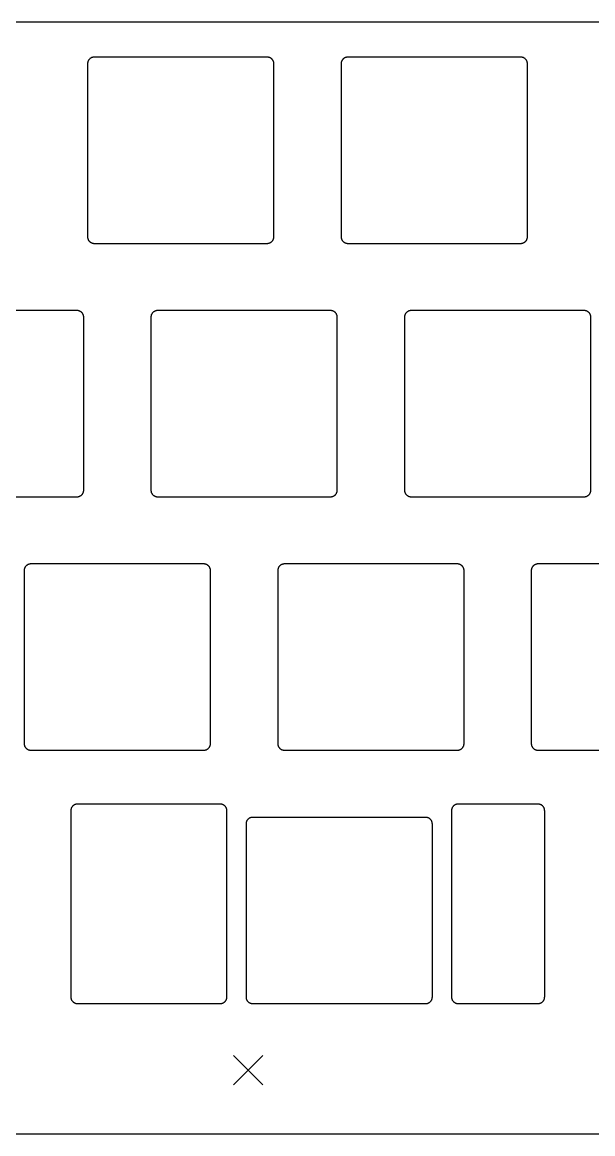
# Model space of a CAD drawing. Extents: x 17 to 282, y -159 to -67.
# Drawn here: x 91 to 133.9, y -150.4 to -66.8 of the extents above; entities that cross this region are included whole.
import ezdxf

# ---------------------------------------------------------------- set-up
doc = ezdxf.new("R2010")
doc.units = 0
doc.layers.add('BLACK', color=7, linetype='CONTINUOUS')

msp = doc.modelspace()

# ---------------------------------------------------------------- linework, layer by layer
at = {"layer": 'BLACK', "linetype": 'CONTINUOUS'}
for p, q in [((277.075, -66.85), (24, -66.85)), ((95.9131, -69.9502), (95.9125, -69.975)), ((95.9125, -69.975), (95.9125, -82.975)), ((95.915, -69.9256), (95.9131, -69.9502)), ((95.918, -69.9012), (95.915, -69.9256)), ((95.9222, -69.877), (95.918, -69.9012)), ((95.9276, -69.8531), (95.9222, -69.877)), ((95.9341, -69.8296), (95.9276, -69.8531)), ((95.9418, -69.8064), (95.9341, -69.8296)), ((95.9506, -69.7837), (95.9418, -69.8064)), ((95.9604, -69.7614), (95.9506, -69.7837)), ((95.9714, -69.7396), (95.9604, -69.7614)), ((95.9834, -69.7183), (95.9714, -69.7396)), ((95.9965, -69.6976), (95.9834, -69.7183)), ((96.0106, -69.6775), (95.9965, -69.6976)), ((96.0257, -69.6581), (96.0106, -69.6775)), ((96.0419, -69.6394), (96.0257, -69.6581)), ((96.059, -69.6214), (96.0419, -69.6394)), ((96.0769, -69.6043), (96.059, -69.6214)), ((96.0956, -69.5882), (96.0769, -69.6043)), ((96.115, -69.5731), (96.0956, -69.5882)), ((96.1351, -69.559), (96.115, -69.5731)), ((96.1558, -69.5459), (96.1351, -69.559)), ((96.1771, -69.5339), (96.1558, -69.5459)), ((96.1989, -69.5229), (96.1771, -69.5339)), ((96.2212, -69.5131), (96.1989, -69.5229)), ((96.2439, -69.5043), (96.2212, -69.5131)), ((96.2671, -69.4966), (96.2439, -69.5043)), ((96.2906, -69.4901), (96.2671, -69.4966)), ((96.3145, -69.4847), (96.2906, -69.4901)), ((96.3387, -69.4805), (96.3145, -69.4847)), ((96.3631, -69.4774), (96.3387, -69.4805)), ((96.3877, -69.4756), (96.3631, -69.4774)), ((96.4125, -69.475), (96.3877, -69.4756)), ((109.413, -69.475), (96.4125, -69.475)), ((109.437, -69.4756), (109.413, -69.475)), ((109.462, -69.4774), (109.437, -69.4756)), ((109.486, -69.4805), (109.462, -69.4774)), ((109.511, -69.4847), (109.486, -69.4805)), ((109.534, -69.4901), (109.511, -69.4847)), ((109.558, -69.4966), (109.534, -69.4901)), ((109.581, -69.5043), (109.558, -69.4966)), ((109.604, -69.5131), (109.581, -69.5043)), ((109.626, -69.5229), (109.604, -69.5131)), ((109.648, -69.5339), (109.626, -69.5229)), ((109.669, -69.5459), (109.648, -69.5339)), ((109.69, -69.559), (109.669, -69.5459)), ((109.71, -69.5731), (109.69, -69.559)), ((109.729, -69.5882), (109.71, -69.5731)), ((109.748, -69.6043), (109.729, -69.5882)), ((109.766, -69.6214), (109.748, -69.6043)), ((109.783, -69.6394), (109.766, -69.6214)), ((109.799, -69.6581), (109.783, -69.6394)), ((109.814, -69.6775), (109.799, -69.6581)), ((109.829, -69.6976), (109.814, -69.6775)), ((109.842, -69.7183), (109.829, -69.6976)), ((109.854, -69.7396), (109.842, -69.7183)), ((109.865, -69.7614), (109.854, -69.7396)), ((109.874, -69.7837), (109.865, -69.7614)), ((109.883, -69.8064), (109.874, -69.7837)), ((109.891, -69.8296), (109.883, -69.8064)), ((109.897, -69.8531), (109.891, -69.8296)), ((109.903, -69.877), (109.897, -69.8531)), ((109.907, -69.9012), (109.903, -69.877)), ((109.91, -69.9256), (109.907, -69.9012)), ((109.912, -69.9502), (109.91, -69.9256)), ((109.913, -69.975), (109.912, -69.9502)), ((109.913, -82.975), (109.913, -69.975)), ((114.965, -69.9256), (114.963, -69.9502)), ((114.963, -69.9502), (114.963, -69.975)), ((114.963, -69.975), (114.963, -82.975)), ((114.968, -69.9012), (114.965, -69.9256)), ((114.972, -69.877), (114.968, -69.9012)), ((114.978, -69.8531), (114.972, -69.877)), ((114.984, -69.8296), (114.978, -69.8531)), ((114.992, -69.8064), (114.984, -69.8296)), ((115.001, -69.7837), (114.992, -69.8064)), ((115.01, -69.7614), (115.001, -69.7837)), ((115.021, -69.7396), (115.01, -69.7614)), ((115.033, -69.7183), (115.021, -69.7396)), ((115.047, -69.6976), (115.033, -69.7183)), ((115.061, -69.6775), (115.047, -69.6976)), ((115.076, -69.6581), (115.061, -69.6775)), ((115.092, -69.6394), (115.076, -69.6581)), ((115.109, -69.6214), (115.092, -69.6394)), ((115.127, -69.6043), (115.109, -69.6214)), ((115.146, -69.5882), (115.127, -69.6043)), ((115.165, -69.5731), (115.146, -69.5882)), ((115.185, -69.559), (115.165, -69.5731)), ((115.206, -69.5459), (115.185, -69.559)), ((115.227, -69.5339), (115.206, -69.5459)), ((115.249, -69.5229), (115.227, -69.5339)), ((115.271, -69.5131), (115.249, -69.5229)), ((115.294, -69.5043), (115.271, -69.5131)), ((115.317, -69.4966), (115.294, -69.5043)), ((115.341, -69.4901), (115.317, -69.4966)), ((115.365, -69.4847), (115.341, -69.4901)), ((115.389, -69.4805), (115.365, -69.4847)), ((115.413, -69.4774), (115.389, -69.4805)), ((115.438, -69.4756), (115.413, -69.4774)), ((115.463, -69.475), (115.438, -69.4756)), ((128.463, -69.475), (115.463, -69.475)), ((128.487, -69.4756), (128.463, -69.475)), ((128.512, -69.4774), (128.487, -69.4756)), ((128.536, -69.4805), (128.512, -69.4774)), ((128.561, -69.4847), (128.536, -69.4805)), ((128.584, -69.4901), (128.561, -69.4847)), ((128.608, -69.4966), (128.584, -69.4901)), ((128.631, -69.5043), (128.608, -69.4966)), ((128.654, -69.5131), (128.631, -69.5043)), ((128.676, -69.5229), (128.654, -69.5131)), ((128.698, -69.5339), (128.676, -69.5229)), ((128.719, -69.5459), (128.698, -69.5339)), ((128.74, -69.559), (128.719, -69.5459)), ((128.76, -69.5731), (128.74, -69.559)), ((128.779, -69.5882), (128.76, -69.5731)), ((128.798, -69.6043), (128.779, -69.5882)), ((128.816, -69.6214), (128.798, -69.6043)), ((128.833, -69.6394), (128.816, -69.6214)), ((128.849, -69.6581), (128.833, -69.6394)), ((128.864, -69.6775), (128.849, -69.6581)), ((128.879, -69.6976), (128.864, -69.6775)), ((128.892, -69.7183), (128.879, -69.6976)), ((128.904, -69.7396), (128.892, -69.7183)), ((128.915, -69.7614), (128.904, -69.7396)), ((128.924, -69.7837), (128.915, -69.7614)), ((128.933, -69.8064), (128.924, -69.7837)), ((128.941, -69.8296), (128.933, -69.8064)), ((128.947, -69.8531), (128.941, -69.8296)), ((128.953, -69.877), (128.947, -69.8531)), ((128.957, -69.9012), (128.953, -69.877)), ((128.96, -69.9256), (128.957, -69.9012)), ((128.962, -69.9502), (128.96, -69.9256)), ((128.963, -69.975), (128.962, -69.9502)), ((128.963, -82.975), (128.963, -69.975)), ((95.9125, -82.975), (95.9131, -82.9998)), ((95.9131, -82.9998), (95.915, -83.0244)), ((95.915, -83.0244), (95.918, -83.0488)), ((95.918, -83.0488), (95.9222, -83.073)), ((95.9222, -83.073), (95.9276, -83.0969)), ((95.9276, -83.0969), (95.9341, -83.1204)), ((95.9341, -83.1204), (95.9418, -83.1436)), ((95.9418, -83.1436), (95.9506, -83.1663)), ((95.9506, -83.1663), (95.9604, -83.1886)), ((95.9604, -83.1886), (95.9714, -83.2104)), ((95.9714, -83.2104), (95.9834, -83.2317)), ((95.9834, -83.2317), (95.9965, -83.2524)), ((95.9965, -83.2524), (96.0106, -83.2725)), ((96.0106, -83.2725), (96.0257, -83.2919)), ((96.0257, -83.2919), (96.0419, -83.3106)), ((96.0419, -83.3106), (96.059, -83.3286)), ((96.059, -83.3286), (96.0769, -83.3456)), ((96.0769, -83.3456), (96.0956, -83.3618)), ((96.0956, -83.3618), (96.115, -83.3769)), ((96.115, -83.3769), (96.1351, -83.391)), ((96.1351, -83.391), (96.1558, -83.4041)), ((96.1558, -83.4041), (96.1771, -83.4161)), ((96.1771, -83.4161), (96.1989, -83.4271)), ((96.1989, -83.4271), (96.2212, -83.4369)), ((96.2212, -83.4369), (96.2439, -83.4457)), ((96.2439, -83.4457), (96.2671, -83.4534)), ((96.2671, -83.4534), (96.2906, -83.4599)), ((96.2906, -83.4599), (96.3145, -83.4653)), ((96.3145, -83.4653), (96.3387, -83.4695)), ((96.3387, -83.4695), (96.3631, -83.4726)), ((96.3631, -83.4726), (96.3877, -83.4744)), ((96.3877, -83.4744), (96.4125, -83.475)), ((96.4125, -83.475), (109.413, -83.475)), ((109.413, -83.475), (109.437, -83.4744)), ((109.437, -83.4744), (109.462, -83.4726)), ((109.462, -83.4726), (109.486, -83.4695)), ((109.486, -83.4695), (109.511, -83.4653)), ((109.511, -83.4653), (109.534, -83.4599)), ((109.534, -83.4599), (109.558, -83.4534)), ((109.558, -83.4534), (109.581, -83.4457)), ((109.581, -83.4457), (109.604, -83.4369)), ((109.604, -83.4369), (109.626, -83.4271)), ((109.626, -83.4271), (109.648, -83.4161)), ((109.648, -83.4161), (109.669, -83.4041)), ((109.669, -83.4041), (109.69, -83.391)), ((109.69, -83.391), (109.71, -83.3769)), ((109.71, -83.3769), (109.729, -83.3618)), ((109.729, -83.3618), (109.748, -83.3456)), ((109.748, -83.3456), (109.766, -83.3286)), ((109.766, -83.3286), (109.783, -83.3106)), ((109.783, -83.3106), (109.799, -83.2919)), ((109.799, -83.2919), (109.814, -83.2725)), ((109.814, -83.2725), (109.829, -83.2524)), ((109.829, -83.2524), (109.842, -83.2317)), ((109.842, -83.2317), (109.854, -83.2104)), ((109.854, -83.2104), (109.865, -83.1886)), ((109.865, -83.1886), (109.874, -83.1663)), ((109.874, -83.1663), (109.883, -83.1436)), ((109.883, -83.1436), (109.891, -83.1204)), ((109.891, -83.1204), (109.897, -83.0969)), ((109.897, -83.0969), (109.903, -83.073)), ((109.903, -83.073), (109.907, -83.0488)), ((109.907, -83.0488), (109.91, -83.0244)), ((109.91, -83.0244), (109.912, -82.9998)), ((109.912, -82.9998), (109.913, -82.975)), ((114.963, -82.975), (114.963, -82.9998)), ((114.963, -82.9998), (114.965, -83.0244)), ((114.965, -83.0244), (114.968, -83.0488)), ((114.968, -83.0488), (114.972, -83.073)), ((114.972, -83.073), (114.978, -83.0969)), ((114.978, -83.0969), (114.984, -83.1204)), ((114.984, -83.1204), (114.992, -83.1436)), ((114.992, -83.1436), (115.001, -83.1663)), ((115.001, -83.1663), (115.01, -83.1886)), ((115.01, -83.1886), (115.021, -83.2104)), ((115.021, -83.2104), (115.033, -83.2317)), ((115.033, -83.2317), (115.047, -83.2524)), ((115.047, -83.2524), (115.061, -83.2725)), ((115.061, -83.2725), (115.076, -83.2919)), ((115.076, -83.2919), (115.092, -83.3106)), ((115.092, -83.3106), (115.109, -83.3286)), ((115.109, -83.3286), (115.127, -83.3456)), ((115.127, -83.3456), (115.146, -83.3618)), ((115.146, -83.3618), (115.165, -83.3769)), ((115.165, -83.3769), (115.185, -83.391)), ((115.185, -83.391), (115.206, -83.4041)), ((115.206, -83.4041), (115.227, -83.4161)), ((115.227, -83.4161), (115.249, -83.4271)), ((115.249, -83.4271), (115.271, -83.4369)), ((115.271, -83.4369), (115.294, -83.4457)), ((115.294, -83.4457), (115.317, -83.4534)), ((115.317, -83.4534), (115.341, -83.4599)), ((115.341, -83.4599), (115.365, -83.4653)), ((115.365, -83.4653), (115.389, -83.4695)), ((115.389, -83.4695), (115.413, -83.4726)), ((115.413, -83.4726), (115.438, -83.4744)), ((115.438, -83.4744), (115.463, -83.475)), ((115.463, -83.475), (128.463, -83.475)), ((128.463, -83.475), (128.487, -83.4744)), ((128.487, -83.4744), (128.512, -83.4726)), ((128.512, -83.4726), (128.536, -83.4695)), ((128.536, -83.4695), (128.561, -83.4653)), ((128.561, -83.4653), (128.584, -83.4599)), ((128.584, -83.4599), (128.608, -83.4534)), ((128.608, -83.4534), (128.631, -83.4457)), ((128.631, -83.4457), (128.654, -83.4369)), ((128.654, -83.4369), (128.676, -83.4271)), ((128.676, -83.4271), (128.698, -83.4161)), ((128.698, -83.4161), (128.719, -83.4041)), ((128.719, -83.4041), (128.74, -83.391)), ((128.74, -83.391), (128.76, -83.3769)), ((128.76, -83.3769), (128.779, -83.3618)), ((128.779, -83.3618), (128.798, -83.3456)), ((128.798, -83.3456), (128.816, -83.3286)), ((128.816, -83.3286), (128.833, -83.3106)), ((128.833, -83.3106), (128.849, -83.2919)), ((128.849, -83.2919), (128.864, -83.2725)), ((128.864, -83.2725), (128.879, -83.2524)), ((128.879, -83.2524), (128.892, -83.2317)), ((128.892, -83.2317), (128.904, -83.2104)), ((128.904, -83.2104), (128.915, -83.1886)), ((128.915, -83.1886), (128.924, -83.1663)), ((128.924, -83.1663), (128.933, -83.1436)), ((128.933, -83.1436), (128.941, -83.1204)), ((128.941, -83.1204), (128.947, -83.0969)), ((128.947, -83.0969), (128.953, -83.073)), ((128.953, -83.073), (128.957, -83.0488)), ((128.957, -83.0488), (128.96, -83.0244)), ((128.96, -83.0244), (128.962, -82.9998)), ((128.962, -82.9998), (128.963, -82.975)), ((95.125, -88.525), (82.125, -88.525)), ((95.1498, -88.5256), (95.125, -88.525)), ((95.1744, -88.5274), (95.1498, -88.5256)), ((95.1988, -88.5305), (95.1744, -88.5274)), ((95.223, -88.5347), (95.1988, -88.5305)), ((95.2469, -88.5401), (95.223, -88.5347)), ((95.2704, -88.5466), (95.2469, -88.5401)), ((95.2936, -88.5543), (95.2704, -88.5466)), ((95.3164, -88.5631), (95.2936, -88.5543)), ((95.3387, -88.5729), (95.3164, -88.5631)), ((95.3605, -88.5839), (95.3387, -88.5729)), ((100.961, -88.5729), (100.94, -88.5839)), ((100.984, -88.5631), (100.961, -88.5729)), ((101.006, -88.5543), (100.984, -88.5631)), ((101.03, -88.5466), (101.006, -88.5543)), ((101.053, -88.5401), (101.03, -88.5466)), ((101.077, -88.5347), (101.053, -88.5401)), ((101.101, -88.5305), (101.077, -88.5347)), ((101.126, -88.5274), (101.101, -88.5305)), ((101.15, -88.5256), (101.126, -88.5274)), ((101.175, -88.525), (101.15, -88.5256)), ((114.175, -88.525), (101.175, -88.525)), ((114.2, -88.5256), (114.175, -88.525)), ((114.224, -88.5274), (114.2, -88.5256)), ((114.249, -88.5305), (114.224, -88.5274)), ((114.273, -88.5347), (114.249, -88.5305)), ((114.297, -88.5401), (114.273, -88.5347)), ((114.32, -88.5466), (114.297, -88.5401)), ((114.344, -88.5543), (114.32, -88.5466)), ((114.366, -88.5631), (114.344, -88.5543)), ((114.389, -88.5729), (114.366, -88.5631)), ((114.41, -88.5839), (114.389, -88.5729)), ((120.011, -88.5729), (119.99, -88.5839)), ((120.034, -88.5631), (120.011, -88.5729)), ((120.056, -88.5543), (120.034, -88.5631)), ((120.08, -88.5466), (120.056, -88.5543)), ((120.103, -88.5401), (120.08, -88.5466)), ((120.127, -88.5347), (120.103, -88.5401)), ((120.151, -88.5305), (120.127, -88.5347)), ((120.176, -88.5274), (120.151, -88.5305)), ((120.2, -88.5256), (120.176, -88.5274)), ((120.225, -88.525), (120.2, -88.5256)), ((133.225, -88.525), (120.225, -88.525)), ((133.25, -88.5256), (133.225, -88.525)), ((133.274, -88.5274), (133.25, -88.5256)), ((133.299, -88.5305), (133.274, -88.5274)), ((133.323, -88.5347), (133.299, -88.5305)), ((133.347, -88.5401), (133.323, -88.5347)), ((133.37, -88.5466), (133.347, -88.5401)), ((133.394, -88.5543), (133.37, -88.5466)), ((133.416, -88.5631), (133.394, -88.5543)), ((133.439, -88.5729), (133.416, -88.5631)), ((133.46, -88.5839), (133.439, -88.5729)), ((95.3817, -88.5959), (95.3605, -88.5839)), ((95.4024, -88.609), (95.3817, -88.5959)), ((95.4225, -88.6231), (95.4024, -88.609)), ((95.4419, -88.6382), (95.4225, -88.6231)), ((95.4606, -88.6543), (95.4419, -88.6382)), ((95.4786, -88.6714), (95.4606, -88.6543)), ((95.4957, -88.6894), (95.4786, -88.6714)), ((95.5118, -88.7081), (95.4957, -88.6894)), ((95.5269, -88.7275), (95.5118, -88.7081)), ((95.541, -88.7476), (95.5269, -88.7275)), ((95.5541, -88.7683), (95.541, -88.7476)), ((95.5661, -88.7896), (95.5541, -88.7683)), ((95.5771, -88.8114), (95.5661, -88.7896)), ((95.587, -88.8337), (95.5771, -88.8114)), ((95.5957, -88.8564), (95.587, -88.8337)), ((95.6034, -88.8796), (95.5957, -88.8564)), ((95.6099, -88.9031), (95.6034, -88.8796)), ((95.6153, -88.927), (95.6099, -88.9031)), ((95.6195, -88.9512), (95.6153, -88.927)), ((95.6226, -88.9756), (95.6195, -88.9512)), ((95.6244, -89.0002), (95.6226, -88.9756)), ((95.625, -89.025), (95.6244, -89.0002)), ((95.625, -102.025), (95.625, -89.025)), ((100.676, -89.0002), (100.675, -89.025)), ((100.675, -89.025), (100.675, -102.025)), ((100.677, -88.9756), (100.676, -89.0002)), ((100.68, -88.9512), (100.677, -88.9756)), ((100.685, -88.927), (100.68, -88.9512)), ((100.69, -88.9031), (100.685, -88.927)), ((100.697, -88.8796), (100.69, -88.9031)), ((100.704, -88.8564), (100.697, -88.8796)), ((100.713, -88.8337), (100.704, -88.8564)), ((100.723, -88.8114), (100.713, -88.8337)), ((100.734, -88.7896), (100.723, -88.8114)), ((100.746, -88.7683), (100.734, -88.7896)), ((100.759, -88.7476), (100.746, -88.7683)), ((100.773, -88.7275), (100.759, -88.7476)), ((100.788, -88.7081), (100.773, -88.7275)), ((100.804, -88.6894), (100.788, -88.7081)), ((100.821, -88.6714), (100.804, -88.6894)), ((100.839, -88.6543), (100.821, -88.6714)), ((100.858, -88.6382), (100.839, -88.6543)), ((100.878, -88.6231), (100.858, -88.6382)), ((100.898, -88.609), (100.878, -88.6231)), ((100.918, -88.5959), (100.898, -88.609)), ((100.94, -88.5839), (100.918, -88.5959)), ((114.432, -88.5959), (114.41, -88.5839)), ((114.452, -88.609), (114.432, -88.5959)), ((114.472, -88.6231), (114.452, -88.609)), ((114.492, -88.6382), (114.472, -88.6231)), ((114.511, -88.6543), (114.492, -88.6382)), ((114.529, -88.6714), (114.511, -88.6543)), ((114.546, -88.6894), (114.529, -88.6714)), ((114.562, -88.7081), (114.546, -88.6894)), ((114.577, -88.7275), (114.562, -88.7081)), ((114.591, -88.7476), (114.577, -88.7275)), ((114.604, -88.7683), (114.591, -88.7476)), ((114.616, -88.7896), (114.604, -88.7683)), ((114.627, -88.8114), (114.616, -88.7896)), ((114.637, -88.8337), (114.627, -88.8114)), ((114.646, -88.8564), (114.637, -88.8337)), ((114.653, -88.8796), (114.646, -88.8564)), ((114.66, -88.9031), (114.653, -88.8796)), ((114.665, -88.927), (114.66, -88.9031)), ((114.67, -88.9512), (114.665, -88.927)), ((114.673, -88.9756), (114.67, -88.9512)), ((114.674, -89.0002), (114.673, -88.9756)), ((114.675, -89.025), (114.674, -89.0002)), ((114.675, -102.025), (114.675, -89.025)), ((119.726, -89.0002), (119.725, -89.025)), ((119.725, -89.025), (119.725, -102.025)), ((119.727, -88.9756), (119.726, -89.0002)), ((119.73, -88.9512), (119.727, -88.9756)), ((119.735, -88.927), (119.73, -88.9512)), ((119.74, -88.9031), (119.735, -88.927)), ((119.747, -88.8796), (119.74, -88.9031)), ((119.754, -88.8564), (119.747, -88.8796)), ((119.763, -88.8337), (119.754, -88.8564)), ((119.773, -88.8114), (119.763, -88.8337)), ((119.784, -88.7896), (119.773, -88.8114)), ((119.796, -88.7683), (119.784, -88.7896)), ((119.809, -88.7476), (119.796, -88.7683)), ((119.823, -88.7275), (119.809, -88.7476)), ((119.838, -88.7081), (119.823, -88.7275)), ((119.854, -88.6894), (119.838, -88.7081)), ((119.871, -88.6714), (119.854, -88.6894)), ((119.889, -88.6543), (119.871, -88.6714)), ((119.908, -88.6382), (119.889, -88.6543)), ((119.928, -88.6231), (119.908, -88.6382)), ((119.948, -88.609), (119.928, -88.6231)), ((119.968, -88.5959), (119.948, -88.609)), ((119.99, -88.5839), (119.968, -88.5959)), ((133.482, -88.5959), (133.46, -88.5839)), ((133.502, -88.609), (133.482, -88.5959)), ((133.522, -88.6231), (133.502, -88.609)), ((133.542, -88.6382), (133.522, -88.6231)), ((133.561, -88.6543), (133.542, -88.6382)), ((133.579, -88.6714), (133.561, -88.6543)), ((133.596, -88.6894), (133.579, -88.6714)), ((133.612, -88.7081), (133.596, -88.6894)), ((133.627, -88.7275), (133.612, -88.7081)), ((133.641, -88.7476), (133.627, -88.7275)), ((133.654, -88.7683), (133.641, -88.7476)), ((133.666, -88.7896), (133.654, -88.7683)), ((133.677, -88.8114), (133.666, -88.7896)), ((133.687, -88.8337), (133.677, -88.8114)), ((133.696, -88.8564), (133.687, -88.8337)), ((133.703, -88.8796), (133.696, -88.8564)), ((133.71, -88.9031), (133.703, -88.8796)), ((133.715, -88.927), (133.71, -88.9031)), ((133.72, -88.9512), (133.715, -88.927)), ((133.723, -88.9756), (133.72, -88.9512)), ((133.724, -89.0002), (133.723, -88.9756)), ((133.725, -89.025), (133.724, -89.0002)), ((133.725, -102.025), (133.725, -89.025)), ((82.125, -102.525), (95.125, -102.525)), ((95.125, -102.525), (95.1498, -102.524)), ((95.1498, -102.524), (95.1744, -102.523)), ((95.1744, -102.523), (95.1988, -102.52)), ((95.1988, -102.52), (95.223, -102.515)), ((95.223, -102.515), (95.2469, -102.51)), ((95.2469, -102.51), (95.2704, -102.503)), ((95.2704, -102.503), (95.2936, -102.496)), ((95.2936, -102.496), (95.3164, -102.487)), ((95.3164, -102.487), (95.3387, -102.477)), ((95.3387, -102.477), (95.3605, -102.466)), ((95.3605, -102.466), (95.3817, -102.454)), ((95.3817, -102.454), (95.4024, -102.441)), ((95.4024, -102.441), (95.4225, -102.427)), ((95.4225, -102.427), (95.4419, -102.412)), ((95.4419, -102.412), (95.4606, -102.396)), ((95.4606, -102.396), (95.4786, -102.379)), ((95.4786, -102.379), (95.4957, -102.361)), ((95.4957, -102.361), (95.5118, -102.342)), ((95.5118, -102.342), (95.5269, -102.322)), ((95.5269, -102.322), (95.541, -102.302)), ((95.541, -102.302), (95.5541, -102.282)), ((95.5541, -102.282), (95.5661, -102.26)), ((95.5661, -102.26), (95.5771, -102.239)), ((95.5771, -102.239), (95.587, -102.216)), ((95.587, -102.216), (95.5957, -102.194)), ((95.5957, -102.194), (95.6034, -102.17)), ((95.6034, -102.17), (95.6099, -102.147)), ((95.6099, -102.147), (95.6153, -102.123)), ((95.6153, -102.123), (95.6195, -102.099)), ((95.6195, -102.099), (95.6226, -102.074)), ((95.6226, -102.074), (95.6244, -102.05)), ((95.6244, -102.05), (95.625, -102.025)), ((100.675, -102.025), (100.676, -102.05)), ((100.676, -102.05), (100.677, -102.074)), ((100.677, -102.074), (100.68, -102.099)), ((100.68, -102.099), (100.685, -102.123)), ((100.685, -102.123), (100.69, -102.147)), ((100.69, -102.147), (100.697, -102.17)), ((100.697, -102.17), (100.704, -102.194)), ((100.704, -102.194), (100.713, -102.216)), ((100.713, -102.216), (100.723, -102.239)), ((100.723, -102.239), (100.734, -102.26)), ((100.734, -102.26), (100.746, -102.282)), ((100.746, -102.282), (100.759, -102.302)), ((100.759, -102.302), (100.773, -102.322)), ((100.773, -102.322), (100.788, -102.342)), ((100.788, -102.342), (100.804, -102.361)), ((100.804, -102.361), (100.821, -102.379)), ((100.821, -102.379), (100.839, -102.396)), ((100.839, -102.396), (100.858, -102.412)), ((100.858, -102.412), (100.878, -102.427)), ((100.878, -102.427), (100.898, -102.441)), ((100.898, -102.441), (100.918, -102.454)), ((100.918, -102.454), (100.94, -102.466)), ((100.94, -102.466), (100.961, -102.477)), ((100.961, -102.477), (100.984, -102.487)), ((100.984, -102.487), (101.006, -102.496)), ((101.006, -102.496), (101.03, -102.503)), ((101.03, -102.503), (101.053, -102.51)), ((101.053, -102.51), (101.077, -102.515)), ((101.077, -102.515), (101.101, -102.52)), ((101.101, -102.52), (101.126, -102.523)), ((101.126, -102.523), (101.15, -102.524)), ((101.15, -102.524), (101.175, -102.525)), ((101.175, -102.525), (114.175, -102.525)), ((114.175, -102.525), (114.2, -102.524)), ((114.2, -102.524), (114.224, -102.523)), ((114.224, -102.523), (114.249, -102.52)), ((114.249, -102.52), (114.273, -102.515)), ((114.273, -102.515), (114.297, -102.51)), ((114.297, -102.51), (114.32, -102.503)), ((114.32, -102.503), (114.344, -102.496)), ((114.344, -102.496), (114.366, -102.487)), ((114.366, -102.487), (114.389, -102.477)), ((114.389, -102.477), (114.41, -102.466)), ((114.41, -102.466), (114.432, -102.454)), ((114.432, -102.454), (114.452, -102.441)), ((114.452, -102.441), (114.472, -102.427)), ((114.472, -102.427), (114.492, -102.412)), ((114.492, -102.412), (114.511, -102.396)), ((114.511, -102.396), (114.529, -102.379)), ((114.529, -102.379), (114.546, -102.361)), ((114.546, -102.361), (114.562, -102.342)), ((114.562, -102.342), (114.577, -102.322)), ((114.577, -102.322), (114.591, -102.302)), ((114.591, -102.302), (114.604, -102.282)), ((114.604, -102.282), (114.616, -102.26)), ((114.616, -102.26), (114.627, -102.239)), ((114.627, -102.239), (114.637, -102.216)), ((114.637, -102.216), (114.646, -102.194)), ((114.646, -102.194), (114.653, -102.17)), ((114.653, -102.17), (114.66, -102.147)), ((114.66, -102.147), (114.665, -102.123)), ((114.665, -102.123), (114.67, -102.099)), ((114.67, -102.099), (114.673, -102.074)), ((114.673, -102.074), (114.674, -102.05)), ((114.674, -102.05), (114.675, -102.025)), ((119.725, -102.025), (119.726, -102.05)), ((119.726, -102.05), (119.727, -102.074)), ((119.727, -102.074), (119.73, -102.099)), ((119.73, -102.099), (119.735, -102.123)), ((119.735, -102.123), (119.74, -102.147)), ((119.74, -102.147), (119.747, -102.17)), ((119.747, -102.17), (119.754, -102.194)), ((119.754, -102.194), (119.763, -102.216)), ((119.763, -102.216), (119.773, -102.239)), ((119.773, -102.239), (119.784, -102.26)), ((119.784, -102.26), (119.796, -102.282)), ((119.796, -102.282), (119.809, -102.302)), ((119.809, -102.302), (119.823, -102.322)), ((119.823, -102.322), (119.838, -102.342)), ((119.838, -102.342), (119.854, -102.361)), ((119.854, -102.361), (119.871, -102.379)), ((119.871, -102.379), (119.889, -102.396)), ((119.889, -102.396), (119.908, -102.412)), ((119.908, -102.412), (119.928, -102.427)), ((119.928, -102.427), (119.948, -102.441)), ((119.948, -102.441), (119.968, -102.454)), ((119.968, -102.454), (119.99, -102.466)), ((119.99, -102.466), (120.011, -102.477)), ((120.011, -102.477), (120.034, -102.487)), ((120.034, -102.487), (120.056, -102.496)), ((120.056, -102.496), (120.08, -102.503)), ((120.08, -102.503), (120.103, -102.51)), ((120.103, -102.51), (120.127, -102.515)), ((120.127, -102.515), (120.151, -102.52)), ((120.151, -102.52), (120.176, -102.523)), ((120.176, -102.523), (120.2, -102.524)), ((120.2, -102.524), (120.225, -102.525)), ((120.225, -102.525), (133.225, -102.525)), ((133.225, -102.525), (133.25, -102.524)), ((133.25, -102.524), (133.274, -102.523)), ((133.274, -102.523), (133.299, -102.52)), ((133.299, -102.52), (133.323, -102.515)), ((133.323, -102.515), (133.347, -102.51)), ((133.347, -102.51), (133.37, -102.503)), ((133.37, -102.503), (133.394, -102.496)), ((133.394, -102.496), (133.416, -102.487)), ((133.416, -102.487), (133.439, -102.477)), ((133.439, -102.477), (133.46, -102.466)), ((133.46, -102.466), (133.482, -102.454)), ((133.482, -102.454), (133.502, -102.441)), ((133.502, -102.441), (133.522, -102.427)), ((133.522, -102.427), (133.542, -102.412)), ((133.542, -102.412), (133.561, -102.396)), ((133.561, -102.396), (133.579, -102.379)), ((133.579, -102.379), (133.596, -102.361)), ((133.596, -102.361), (133.612, -102.342)), ((133.612, -102.342), (133.627, -102.322)), ((133.627, -102.322), (133.641, -102.302)), ((133.641, -102.302), (133.654, -102.282)), ((133.654, -102.282), (133.666, -102.26)), ((133.666, -102.26), (133.677, -102.239)), ((133.677, -102.239), (133.687, -102.216)), ((133.687, -102.216), (133.696, -102.194)), ((133.696, -102.194), (133.703, -102.17)), ((133.703, -102.17), (133.71, -102.147)), ((133.71, -102.147), (133.715, -102.123)), ((133.715, -102.123), (133.72, -102.099)), ((133.72, -102.099), (133.723, -102.074)), ((133.723, -102.074), (133.724, -102.05)), ((133.724, -102.05), (133.725, -102.025)), ((91.2481, -107.778), (91.234, -107.798)), ((91.2632, -107.758), (91.2481, -107.778)), ((91.2794, -107.739), (91.2632, -107.758)), ((91.2965, -107.721), (91.2794, -107.739)), ((91.3144, -107.704), (91.2965, -107.721)), ((91.3331, -107.688), (91.3144, -107.704)), ((91.3525, -107.673), (91.3331, -107.688)), ((91.3726, -107.659), (91.3525, -107.673)), ((91.3933, -107.646), (91.3726, -107.659)), ((91.4146, -107.634), (91.3933, -107.646)), ((91.4364, -107.623), (91.4146, -107.634)), ((91.4587, -107.613), (91.4364, -107.623)), ((91.4814, -107.604), (91.4587, -107.613)), ((91.5046, -107.597), (91.4814, -107.604)), ((91.5281, -107.59), (91.5046, -107.597)), ((91.552, -107.585), (91.5281, -107.59)), ((91.5762, -107.58), (91.552, -107.585)), ((91.6006, -107.577), (91.5762, -107.58)), ((91.6252, -107.576), (91.6006, -107.577)), ((91.65, -107.575), (91.6252, -107.576)), ((104.65, -107.575), (91.65, -107.575)), ((104.675, -107.576), (104.65, -107.575)), ((104.699, -107.577), (104.675, -107.576)), ((104.724, -107.58), (104.699, -107.577)), ((104.748, -107.585), (104.724, -107.58)), ((104.772, -107.59), (104.748, -107.585)), ((104.795, -107.597), (104.772, -107.59)), ((104.819, -107.604), (104.795, -107.597)), ((104.841, -107.613), (104.819, -107.604)), ((104.864, -107.623), (104.841, -107.613)), ((104.885, -107.634), (104.864, -107.623)), ((104.907, -107.646), (104.885, -107.634)), ((104.927, -107.659), (104.907, -107.646)), ((104.947, -107.673), (104.927, -107.659)), ((104.967, -107.688), (104.947, -107.673)), ((104.986, -107.704), (104.967, -107.688)), ((105.004, -107.721), (104.986, -107.704)), ((105.021, -107.739), (105.004, -107.721)), ((105.037, -107.758), (105.021, -107.739)), ((105.052, -107.778), (105.037, -107.758)), ((105.066, -107.798), (105.052, -107.778)), ((110.298, -107.778), (110.284, -107.798)), ((110.313, -107.758), (110.298, -107.778)), ((110.329, -107.739), (110.313, -107.758)), ((110.346, -107.721), (110.329, -107.739)), ((110.364, -107.704), (110.346, -107.721)), ((110.383, -107.688), (110.364, -107.704)), ((110.403, -107.673), (110.383, -107.688)), ((110.423, -107.659), (110.403, -107.673)), ((110.443, -107.646), (110.423, -107.659)), ((110.465, -107.634), (110.443, -107.646)), ((110.486, -107.623), (110.465, -107.634)), ((110.509, -107.613), (110.486, -107.623)), ((110.531, -107.604), (110.509, -107.613)), ((110.555, -107.597), (110.531, -107.604)), ((110.578, -107.59), (110.555, -107.597)), ((110.602, -107.585), (110.578, -107.59)), ((110.626, -107.58), (110.602, -107.585)), ((110.651, -107.577), (110.626, -107.58)), ((110.675, -107.576), (110.651, -107.577)), ((110.7, -107.575), (110.675, -107.576)), ((123.7, -107.575), (110.7, -107.575)), ((123.725, -107.576), (123.7, -107.575)), ((123.749, -107.577), (123.725, -107.576)), ((123.774, -107.58), (123.749, -107.577)), ((123.798, -107.585), (123.774, -107.58)), ((123.822, -107.59), (123.798, -107.585)), ((123.845, -107.597), (123.822, -107.59)), ((123.869, -107.604), (123.845, -107.597)), ((123.891, -107.613), (123.869, -107.604)), ((123.914, -107.623), (123.891, -107.613)), ((123.935, -107.634), (123.914, -107.623)), ((123.957, -107.646), (123.935, -107.634)), ((123.977, -107.659), (123.957, -107.646)), ((123.997, -107.673), (123.977, -107.659)), ((124.017, -107.688), (123.997, -107.673)), ((124.036, -107.704), (124.017, -107.688)), ((124.054, -107.721), (124.036, -107.704)), ((124.071, -107.739), (124.054, -107.721)), ((124.087, -107.758), (124.071, -107.739)), ((124.102, -107.778), (124.087, -107.758)), ((124.116, -107.798), (124.102, -107.778)), ((129.348, -107.778), (129.334, -107.798)), ((129.363, -107.758), (129.348, -107.778)), ((129.379, -107.739), (129.363, -107.758)), ((129.396, -107.721), (129.379, -107.739)), ((129.414, -107.704), (129.396, -107.721)), ((129.433, -107.688), (129.414, -107.704)), ((129.453, -107.673), (129.433, -107.688)), ((129.473, -107.659), (129.453, -107.673)), ((129.493, -107.646), (129.473, -107.659)), ((129.515, -107.634), (129.493, -107.646)), ((129.536, -107.623), (129.515, -107.634)), ((129.559, -107.613), (129.536, -107.623)), ((129.581, -107.604), (129.559, -107.613)), ((129.605, -107.597), (129.581, -107.604)), ((129.628, -107.59), (129.605, -107.597)), ((129.652, -107.585), (129.628, -107.59)), ((129.676, -107.58), (129.652, -107.585)), ((129.701, -107.577), (129.676, -107.58)), ((129.725, -107.576), (129.701, -107.577)), ((129.75, -107.575), (129.725, -107.576)), ((142.75, -107.575), (129.75, -107.575)), ((91.1506, -108.05), (91.15, -108.075)), ((91.15, -108.075), (91.15, -121.075)), ((91.1525, -108.026), (91.1506, -108.05)), ((91.1555, -108.001), (91.1525, -108.026)), ((91.1597, -107.977), (91.1555, -108.001)), ((91.1651, -107.953), (91.1597, -107.977)), ((91.1716, -107.93), (91.1651, -107.953)), ((91.1793, -107.906), (91.1716, -107.93)), ((91.1881, -107.884), (91.1793, -107.906)), ((91.198, -107.861), (91.1881, -107.884)), ((91.2089, -107.84), (91.198, -107.861)), ((91.2209, -107.818), (91.2089, -107.84)), ((91.234, -107.798), (91.2209, -107.818)), ((105.079, -107.818), (105.066, -107.798)), ((105.091, -107.84), (105.079, -107.818)), ((105.102, -107.861), (105.091, -107.84)), ((105.112, -107.884), (105.102, -107.861)), ((105.121, -107.906), (105.112, -107.884)), ((105.128, -107.93), (105.121, -107.906)), ((105.135, -107.953), (105.128, -107.93)), ((105.14, -107.977), (105.135, -107.953)), ((105.145, -108.001), (105.14, -107.977)), ((105.148, -108.026), (105.145, -108.001)), ((105.149, -108.05), (105.148, -108.026)), ((105.15, -108.075), (105.149, -108.05)), ((105.15, -121.075), (105.15, -108.075)), ((110.201, -108.05), (110.2, -108.075)), ((110.2, -108.075), (110.2, -121.075)), ((110.202, -108.026), (110.201, -108.05)), ((110.205, -108.001), (110.202, -108.026)), ((110.21, -107.977), (110.205, -108.001)), ((110.215, -107.953), (110.21, -107.977)), ((110.222, -107.93), (110.215, -107.953)), ((110.229, -107.906), (110.222, -107.93)), ((110.238, -107.884), (110.229, -107.906)), ((110.248, -107.861), (110.238, -107.884)), ((110.259, -107.84), (110.248, -107.861)), ((110.271, -107.818), (110.259, -107.84)), ((110.284, -107.798), (110.271, -107.818)), ((124.129, -107.818), (124.116, -107.798)), ((124.141, -107.84), (124.129, -107.818)), ((124.152, -107.861), (124.141, -107.84)), ((124.162, -107.884), (124.152, -107.861)), ((124.171, -107.906), (124.162, -107.884)), ((124.178, -107.93), (124.171, -107.906)), ((124.185, -107.953), (124.178, -107.93)), ((124.19, -107.977), (124.185, -107.953)), ((124.195, -108.001), (124.19, -107.977)), ((124.198, -108.026), (124.195, -108.001)), ((124.199, -108.05), (124.198, -108.026)), ((124.2, -108.075), (124.199, -108.05)), ((124.2, -121.075), (124.2, -108.075)), ((129.251, -108.05), (129.25, -108.075)), ((129.25, -108.075), (129.25, -121.075)), ((129.252, -108.026), (129.251, -108.05)), ((129.255, -108.001), (129.252, -108.026)), ((129.26, -107.977), (129.255, -108.001)), ((129.265, -107.953), (129.26, -107.977)), ((129.272, -107.93), (129.265, -107.953)), ((129.279, -107.906), (129.272, -107.93)), ((129.288, -107.884), (129.279, -107.906)), ((129.298, -107.861), (129.288, -107.884)), ((129.309, -107.84), (129.298, -107.861)), ((129.321, -107.818), (129.309, -107.84)), ((129.334, -107.798), (129.321, -107.818)), ((91.15, -121.075), (91.1506, -121.1)), ((91.1506, -121.1), (91.1525, -121.124)), ((91.1525, -121.124), (91.1555, -121.149)), ((91.1555, -121.149), (91.1597, -121.173)), ((105.14, -121.173), (105.145, -121.149)), ((105.145, -121.149), (105.148, -121.124)), ((105.148, -121.124), (105.149, -121.1)), ((105.149, -121.1), (105.15, -121.075)), ((110.2, -121.075), (110.201, -121.1)), ((110.201, -121.1), (110.202, -121.124)), ((110.202, -121.124), (110.205, -121.149)), ((110.205, -121.149), (110.21, -121.173)), ((124.19, -121.173), (124.195, -121.149)), ((124.195, -121.149), (124.198, -121.124)), ((124.198, -121.124), (124.199, -121.1)), ((124.199, -121.1), (124.2, -121.075)), ((129.25, -121.075), (129.251, -121.1)), ((129.251, -121.1), (129.252, -121.124)), ((129.252, -121.124), (129.255, -121.149)), ((129.255, -121.149), (129.26, -121.173)), ((91.1597, -121.173), (91.1651, -121.197)), ((91.1651, -121.197), (91.1716, -121.22)), ((91.1716, -121.22), (91.1793, -121.244)), ((91.1793, -121.244), (91.1881, -121.266)), ((91.1881, -121.266), (91.198, -121.289)), ((91.198, -121.289), (91.2089, -121.31)), ((91.2089, -121.31), (91.2209, -121.332)), ((91.2209, -121.332), (91.234, -121.352)), ((91.234, -121.352), (91.2481, -121.372)), ((91.2481, -121.372), (91.2632, -121.392)), ((91.2632, -121.392), (91.2794, -121.411)), ((91.2794, -121.411), (91.2965, -121.429)), ((91.2965, -121.429), (91.3144, -121.446)), ((91.3144, -121.446), (91.3331, -121.462)), ((91.3331, -121.462), (91.3525, -121.477)), ((91.3525, -121.477), (91.3726, -121.491)), ((91.3726, -121.491), (91.3933, -121.504)), ((91.3933, -121.504), (91.4146, -121.516)), ((91.4146, -121.516), (91.4364, -121.527)), ((91.4364, -121.527), (91.4587, -121.537)), ((91.4587, -121.537), (91.4814, -121.546)), ((91.4814, -121.546), (91.5046, -121.553)), ((91.5046, -121.553), (91.5281, -121.56)), ((91.5281, -121.56), (91.552, -121.565)), ((91.552, -121.565), (91.5762, -121.57)), ((91.5762, -121.57), (91.6006, -121.573)), ((91.6006, -121.573), (91.6252, -121.574)), ((91.6252, -121.574), (91.65, -121.575)), ((91.65, -121.575), (104.65, -121.575)), ((104.65, -121.575), (104.675, -121.574)), ((104.675, -121.574), (104.699, -121.573)), ((104.699, -121.573), (104.724, -121.57)), ((104.724, -121.57), (104.748, -121.565)), ((104.748, -121.565), (104.772, -121.56)), ((104.772, -121.56), (104.795, -121.553)), ((104.795, -121.553), (104.819, -121.546)), ((104.819, -121.546), (104.841, -121.537)), ((104.841, -121.537), (104.864, -121.527)), ((104.864, -121.527), (104.885, -121.516)), ((104.885, -121.516), (104.907, -121.504)), ((104.907, -121.504), (104.927, -121.491)), ((104.927, -121.491), (104.947, -121.477)), ((104.947, -121.477), (104.967, -121.462)), ((104.967, -121.462), (104.986, -121.446)), ((104.986, -121.446), (105.004, -121.429)), ((105.004, -121.429), (105.021, -121.411)), ((105.021, -121.411), (105.037, -121.392)), ((105.037, -121.392), (105.052, -121.372)), ((105.052, -121.372), (105.066, -121.352)), ((105.066, -121.352), (105.079, -121.332)), ((105.079, -121.332), (105.091, -121.31)), ((105.091, -121.31), (105.102, -121.289)), ((105.102, -121.289), (105.112, -121.266)), ((105.112, -121.266), (105.121, -121.244)), ((105.121, -121.244), (105.128, -121.22)), ((105.128, -121.22), (105.135, -121.197)), ((105.135, -121.197), (105.14, -121.173)), ((110.21, -121.173), (110.215, -121.197)), ((110.215, -121.197), (110.222, -121.22)), ((110.222, -121.22), (110.229, -121.244)), ((110.229, -121.244), (110.238, -121.266)), ((110.238, -121.266), (110.248, -121.289)), ((110.248, -121.289), (110.259, -121.31)), ((110.259, -121.31), (110.271, -121.332)), ((110.271, -121.332), (110.284, -121.352)), ((110.284, -121.352), (110.298, -121.372)), ((110.298, -121.372), (110.313, -121.392)), ((110.313, -121.392), (110.329, -121.411)), ((110.329, -121.411), (110.346, -121.429)), ((110.346, -121.429), (110.364, -121.446)), ((110.364, -121.446), (110.383, -121.462)), ((110.383, -121.462), (110.403, -121.477)), ((110.403, -121.477), (110.423, -121.491)), ((110.423, -121.491), (110.443, -121.504)), ((110.443, -121.504), (110.465, -121.516)), ((110.465, -121.516), (110.486, -121.527)), ((110.486, -121.527), (110.509, -121.537)), ((110.509, -121.537), (110.531, -121.546)), ((110.531, -121.546), (110.555, -121.553)), ((110.555, -121.553), (110.578, -121.56)), ((110.578, -121.56), (110.602, -121.565)), ((110.602, -121.565), (110.626, -121.57)), ((110.626, -121.57), (110.651, -121.573)), ((110.651, -121.573), (110.675, -121.574)), ((110.675, -121.574), (110.7, -121.575)), ((110.7, -121.575), (123.7, -121.575)), ((123.7, -121.575), (123.725, -121.574)), ((123.725, -121.574), (123.749, -121.573)), ((123.749, -121.573), (123.774, -121.57)), ((123.774, -121.57), (123.798, -121.565)), ((123.798, -121.565), (123.822, -121.56)), ((123.822, -121.56), (123.845, -121.553)), ((123.845, -121.553), (123.869, -121.546)), ((123.869, -121.546), (123.891, -121.537)), ((123.891, -121.537), (123.914, -121.527)), ((123.914, -121.527), (123.935, -121.516)), ((123.935, -121.516), (123.957, -121.504)), ((123.957, -121.504), (123.977, -121.491)), ((123.977, -121.491), (123.997, -121.477)), ((123.997, -121.477), (124.017, -121.462)), ((124.017, -121.462), (124.036, -121.446)), ((124.036, -121.446), (124.054, -121.429)), ((124.054, -121.429), (124.071, -121.411)), ((124.071, -121.411), (124.087, -121.392)), ((124.087, -121.392), (124.102, -121.372)), ((124.102, -121.372), (124.116, -121.352)), ((124.116, -121.352), (124.129, -121.332)), ((124.129, -121.332), (124.141, -121.31)), ((124.141, -121.31), (124.152, -121.289)), ((124.152, -121.289), (124.162, -121.266)), ((124.162, -121.266), (124.171, -121.244)), ((124.171, -121.244), (124.178, -121.22)), ((124.178, -121.22), (124.185, -121.197)), ((124.185, -121.197), (124.19, -121.173)), ((129.26, -121.173), (129.265, -121.197)), ((129.265, -121.197), (129.272, -121.22)), ((129.272, -121.22), (129.279, -121.244)), ((129.279, -121.244), (129.288, -121.266)), ((129.288, -121.266), (129.298, -121.289)), ((129.298, -121.289), (129.309, -121.31)), ((129.309, -121.31), (129.321, -121.332)), ((129.321, -121.332), (129.334, -121.352)), ((129.334, -121.352), (129.348, -121.372)), ((129.348, -121.372), (129.363, -121.392)), ((129.363, -121.392), (129.379, -121.411)), ((129.379, -121.411), (129.396, -121.429)), ((129.396, -121.429), (129.414, -121.446)), ((129.414, -121.446), (129.433, -121.462)), ((129.433, -121.462), (129.453, -121.477)), ((129.453, -121.477), (129.473, -121.491)), ((129.473, -121.491), (129.493, -121.504)), ((129.493, -121.504), (129.515, -121.516)), ((129.515, -121.516), (129.536, -121.527)), ((129.536, -121.527), (129.559, -121.537)), ((129.559, -121.537), (129.581, -121.546)), ((129.581, -121.546), (129.605, -121.553)), ((129.605, -121.553), (129.628, -121.56)), ((129.628, -121.56), (129.652, -121.565)), ((129.652, -121.565), (129.676, -121.57)), ((129.676, -121.57), (129.701, -121.573)), ((129.701, -121.573), (129.725, -121.574)), ((129.725, -121.574), (129.75, -121.575)), ((129.75, -121.575), (142.75, -121.575)), ((94.6569, -126.1), (94.6563, -126.125)), ((94.6563, -126.125), (94.6563, -140.125)), ((94.6587, -126.076), (94.6569, -126.1)), ((94.6617, -126.051), (94.6587, -126.076)), ((94.666, -126.027), (94.6617, -126.051)), ((94.6713, -126.003), (94.666, -126.027)), ((94.6779, -125.98), (94.6713, -126.003)), ((94.6855, -125.956), (94.6779, -125.98)), ((94.6943, -125.934), (94.6855, -125.956)), ((94.7042, -125.911), (94.6943, -125.934)), ((94.7152, -125.89), (94.7042, -125.911)), ((94.7272, -125.868), (94.7152, -125.89)), ((94.7403, -125.848), (94.7272, -125.868)), ((94.7544, -125.828), (94.7403, -125.848)), ((94.7695, -125.808), (94.7544, -125.828)), ((94.7856, -125.789), (94.7695, -125.808)), ((94.8027, -125.771), (94.7856, -125.789)), ((94.8207, -125.754), (94.8027, -125.771)), ((94.8394, -125.738), (94.8207, -125.754)), ((94.8588, -125.723), (94.8394, -125.738)), ((94.8789, -125.709), (94.8588, -125.723)), ((94.8996, -125.696), (94.8789, -125.709)), ((94.9208, -125.684), (94.8996, -125.696)), ((94.9426, -125.673), (94.9208, -125.684)), ((94.9649, -125.663), (94.9426, -125.673)), ((94.9877, -125.654), (94.9649, -125.663)), ((95.0108, -125.647), (94.9877, -125.654)), ((95.0344, -125.64), (95.0108, -125.647)), ((95.0583, -125.635), (95.0344, -125.64)), ((95.0824, -125.63), (95.0583, -125.635)), ((95.1068, -125.627), (95.0824, -125.63)), ((95.1315, -125.626), (95.1068, -125.627)), ((95.1563, -125.625), (95.1315, -125.626)), ((99.8808, -125.625), (95.1563, -125.625)), ((101.156, -125.625), (99.8808, -125.625)), ((105.881, -125.625), (101.156, -125.625)), ((105.906, -125.626), (105.881, -125.625)), ((105.93, -125.627), (105.906, -125.626)), ((105.955, -125.63), (105.93, -125.627)), ((105.979, -125.635), (105.955, -125.63)), ((106.003, -125.64), (105.979, -125.635)), ((106.026, -125.647), (106.003, -125.64)), ((106.049, -125.654), (106.026, -125.647)), ((106.072, -125.663), (106.049, -125.654)), ((106.094, -125.673), (106.072, -125.663)), ((106.116, -125.684), (106.094, -125.673)), ((106.137, -125.696), (106.116, -125.684)), ((106.158, -125.709), (106.137, -125.696)), ((106.178, -125.723), (106.158, -125.709)), ((106.198, -125.738), (106.178, -125.723)), ((106.216, -125.754), (106.198, -125.738)), ((106.234, -125.771), (106.216, -125.754)), ((106.251, -125.789), (106.234, -125.771)), ((106.268, -125.808), (106.251, -125.789)), ((106.283, -125.828), (106.268, -125.808)), ((106.297, -125.848), (106.283, -125.828)), ((106.31, -125.868), (106.297, -125.848)), ((106.322, -125.89), (106.31, -125.868)), ((106.333, -125.911), (106.322, -125.89)), ((106.343, -125.934), (106.333, -125.911)), ((106.351, -125.956), (106.343, -125.934)), ((106.359, -125.98), (106.351, -125.956)), ((106.366, -126.003), (106.359, -125.98)), ((106.371, -126.027), (106.366, -126.003)), ((106.375, -126.051), (106.371, -126.027)), ((106.378, -126.076), (106.375, -126.051)), ((106.38, -126.1), (106.378, -126.076)), ((106.381, -126.125), (106.38, -126.1)), ((106.381, -140.125), (106.381, -126.125)), ((123.259, -126.076), (123.257, -126.1)), ((123.257, -126.1), (123.257, -126.125)), ((123.257, -126.125), (123.257, -140.125)), ((123.262, -126.051), (123.259, -126.076)), ((123.266, -126.027), (123.262, -126.051)), ((123.272, -126.003), (123.266, -126.027)), ((123.278, -125.98), (123.272, -126.003)), ((123.286, -125.956), (123.278, -125.98)), ((123.295, -125.934), (123.286, -125.956)), ((123.305, -125.911), (123.295, -125.934)), ((123.316, -125.89), (123.305, -125.911)), ((123.328, -125.868), (123.316, -125.89)), ((123.341, -125.848), (123.328, -125.868)), ((123.355, -125.828), (123.341, -125.848)), ((123.37, -125.808), (123.355, -125.828)), ((123.386, -125.789), (123.37, -125.808)), ((123.403, -125.771), (123.386, -125.789)), ((123.421, -125.754), (123.403, -125.771)), ((123.44, -125.738), (123.421, -125.754)), ((123.459, -125.723), (123.44, -125.738)), ((123.479, -125.709), (123.459, -125.723)), ((123.5, -125.696), (123.479, -125.709)), ((123.521, -125.684), (123.5, -125.696)), ((123.543, -125.673), (123.521, -125.684)), ((123.565, -125.663), (123.543, -125.673)), ((123.588, -125.654), (123.565, -125.663)), ((123.611, -125.647), (123.588, -125.654)), ((123.635, -125.64), (123.611, -125.647)), ((123.659, -125.635), (123.635, -125.64)), ((123.683, -125.63), (123.659, -125.635)), ((123.707, -125.627), (123.683, -125.63)), ((123.732, -125.626), (123.707, -125.627)), ((123.757, -125.625), (123.732, -125.626)), ((129.757, -125.625), (123.757, -125.625)), ((129.782, -125.626), (129.757, -125.625)), ((129.806, -125.627), (129.782, -125.626)), ((129.831, -125.63), (129.806, -125.627)), ((129.855, -125.635), (129.831, -125.63)), ((129.879, -125.64), (129.855, -125.635)), ((129.902, -125.647), (129.879, -125.64)), ((129.925, -125.654), (129.902, -125.647)), ((129.948, -125.663), (129.925, -125.654)), ((129.97, -125.673), (129.948, -125.663)), ((129.992, -125.684), (129.97, -125.673)), ((130.013, -125.696), (129.992, -125.684)), ((130.034, -125.709), (130.013, -125.696)), ((130.054, -125.723), (130.034, -125.709)), ((130.074, -125.738), (130.054, -125.723)), ((130.092, -125.754), (130.074, -125.738)), ((130.11, -125.771), (130.092, -125.754)), ((130.127, -125.789), (130.11, -125.771)), ((130.144, -125.808), (130.127, -125.789)), ((130.159, -125.828), (130.144, -125.808)), ((130.173, -125.848), (130.159, -125.828)), ((130.186, -125.868), (130.173, -125.848)), ((130.198, -125.89), (130.186, -125.868)), ((130.209, -125.911), (130.198, -125.89)), ((130.219, -125.934), (130.209, -125.911)), ((130.227, -125.956), (130.219, -125.934)), ((130.235, -125.98), (130.227, -125.956)), ((130.242, -126.003), (130.235, -125.98)), ((130.247, -126.027), (130.242, -126.003)), ((130.251, -126.051), (130.247, -126.027)), ((130.254, -126.076), (130.251, -126.051)), ((130.256, -126.1), (130.254, -126.076)), ((130.257, -126.125), (130.256, -126.1)), ((130.257, -140.125), (130.257, -126.125)), ((107.834, -127.003), (107.828, -127.027)), ((107.84, -126.98), (107.834, -127.003)), ((107.848, -126.956), (107.84, -126.98)), ((107.857, -126.934), (107.848, -126.956)), ((107.867, -126.911), (107.857, -126.934)), ((107.878, -126.89), (107.867, -126.911)), ((107.89, -126.868), (107.878, -126.89)), ((107.903, -126.848), (107.89, -126.868)), ((107.917, -126.828), (107.903, -126.848)), ((107.932, -126.808), (107.917, -126.828)), ((107.948, -126.789), (107.932, -126.808)), ((107.965, -126.771), (107.948, -126.789)), ((107.983, -126.754), (107.965, -126.771)), ((108.002, -126.738), (107.983, -126.754)), ((108.021, -126.723), (108.002, -126.738)), ((108.041, -126.709), (108.021, -126.723)), ((108.062, -126.696), (108.041, -126.709)), ((108.083, -126.684), (108.062, -126.696)), ((108.105, -126.673), (108.083, -126.684)), ((108.127, -126.663), (108.105, -126.673)), ((108.15, -126.654), (108.127, -126.663)), ((108.173, -126.647), (108.15, -126.654)), ((108.197, -126.64), (108.173, -126.647)), ((108.221, -126.635), (108.197, -126.64)), ((108.245, -126.63), (108.221, -126.635)), ((108.269, -126.627), (108.245, -126.63)), ((108.294, -126.626), (108.269, -126.627)), ((108.319, -126.625), (108.294, -126.626)), ((121.319, -126.625), (108.319, -126.625)), ((121.344, -126.626), (121.319, -126.625)), ((121.368, -126.627), (121.344, -126.626)), ((121.393, -126.63), (121.368, -126.627)), ((121.417, -126.635), (121.393, -126.63)), ((121.441, -126.64), (121.417, -126.635)), ((121.464, -126.647), (121.441, -126.64)), ((121.487, -126.654), (121.464, -126.647)), ((121.51, -126.663), (121.487, -126.654)), ((121.532, -126.673), (121.51, -126.663)), ((121.554, -126.684), (121.532, -126.673)), ((121.575, -126.696), (121.554, -126.684)), ((121.596, -126.709), (121.575, -126.696)), ((121.616, -126.723), (121.596, -126.709)), ((121.636, -126.738), (121.616, -126.723)), ((121.654, -126.754), (121.636, -126.738)), ((121.672, -126.771), (121.654, -126.754)), ((121.689, -126.789), (121.672, -126.771)), ((121.706, -126.808), (121.689, -126.789)), ((121.721, -126.828), (121.706, -126.808)), ((121.735, -126.848), (121.721, -126.828)), ((121.748, -126.868), (121.735, -126.848)), ((121.76, -126.89), (121.748, -126.868)), ((121.771, -126.911), (121.76, -126.89)), ((121.781, -126.934), (121.771, -126.911)), ((121.789, -126.956), (121.781, -126.934)), ((121.797, -126.98), (121.789, -126.956)), ((121.804, -127.003), (121.797, -126.98)), ((121.809, -127.027), (121.804, -127.003)), ((107.821, -127.076), (107.819, -127.1)), ((107.819, -127.1), (107.819, -127.125)), ((107.819, -127.125), (107.819, -140.125)), ((107.824, -127.051), (107.821, -127.076)), ((107.828, -127.027), (107.824, -127.051)), ((121.813, -127.051), (121.809, -127.027)), ((121.816, -127.076), (121.813, -127.051)), ((121.818, -127.1), (121.816, -127.076)), ((121.819, -127.125), (121.818, -127.1)), ((121.819, -140.125), (121.819, -127.125)), ((94.6563, -140.125), (94.6569, -140.15)), ((94.6569, -140.15), (94.6587, -140.174)), ((94.6587, -140.174), (94.6617, -140.199)), ((94.6617, -140.199), (94.666, -140.223)), ((94.666, -140.223), (94.6713, -140.247)), ((94.6713, -140.247), (94.6779, -140.27)), ((94.6779, -140.27), (94.6855, -140.294)), ((94.6855, -140.294), (94.6943, -140.316)), ((94.6943, -140.316), (94.7042, -140.339)), ((94.7042, -140.339), (94.7152, -140.36)), ((94.7152, -140.36), (94.7272, -140.382)), ((94.7272, -140.382), (94.7403, -140.402)), ((106.297, -140.402), (106.31, -140.382)), ((106.31, -140.382), (106.322, -140.36)), ((106.322, -140.36), (106.333, -140.339)), ((106.333, -140.339), (106.343, -140.316)), ((106.343, -140.316), (106.351, -140.294)), ((106.351, -140.294), (106.359, -140.27)), ((106.359, -140.27), (106.366, -140.247)), ((106.366, -140.247), (106.371, -140.223)), ((106.371, -140.223), (106.375, -140.199)), ((106.375, -140.199), (106.378, -140.174)), ((106.378, -140.174), (106.38, -140.15)), ((106.38, -140.15), (106.381, -140.125)), ((107.819, -140.125), (107.819, -140.15)), ((107.819, -140.15), (107.821, -140.174)), ((107.821, -140.174), (107.824, -140.199)), ((107.824, -140.199), (107.828, -140.223)), ((107.828, -140.223), (107.834, -140.247)), ((107.834, -140.247), (107.84, -140.27)), ((107.84, -140.27), (107.848, -140.294)), ((107.848, -140.294), (107.857, -140.316)), ((107.857, -140.316), (107.867, -140.339)), ((107.867, -140.339), (107.878, -140.36)), ((107.878, -140.36), (107.89, -140.382)), ((107.89, -140.382), (107.903, -140.402)), ((121.735, -140.402), (121.748, -140.382)), ((121.748, -140.382), (121.76, -140.36)), ((121.76, -140.36), (121.771, -140.339)), ((121.771, -140.339), (121.781, -140.316)), ((121.781, -140.316), (121.789, -140.294)), ((121.789, -140.294), (121.797, -140.27)), ((121.797, -140.27), (121.804, -140.247)), ((121.804, -140.247), (121.809, -140.223)), ((121.809, -140.223), (121.813, -140.199)), ((121.813, -140.199), (121.816, -140.174)), ((121.816, -140.174), (121.818, -140.15)), ((121.818, -140.15), (121.819, -140.125)), ((123.257, -140.125), (123.257, -140.15)), ((123.257, -140.15), (123.259, -140.174)), ((123.259, -140.174), (123.262, -140.199)), ((123.262, -140.199), (123.266, -140.223)), ((123.266, -140.223), (123.272, -140.247)), ((123.272, -140.247), (123.278, -140.27)), ((123.278, -140.27), (123.286, -140.294)), ((123.286, -140.294), (123.295, -140.316)), ((123.295, -140.316), (123.305, -140.339)), ((123.305, -140.339), (123.316, -140.36)), ((123.316, -140.36), (123.328, -140.382)), ((123.328, -140.382), (123.341, -140.402)), ((130.173, -140.402), (130.186, -140.382)), ((130.186, -140.382), (130.198, -140.36)), ((130.198, -140.36), (130.209, -140.339)), ((130.209, -140.339), (130.219, -140.316)), ((130.219, -140.316), (130.227, -140.294)), ((130.227, -140.294), (130.235, -140.27)), ((130.235, -140.27), (130.242, -140.247)), ((130.242, -140.247), (130.247, -140.223)), ((130.247, -140.223), (130.251, -140.199)), ((130.251, -140.199), (130.254, -140.174)), ((130.254, -140.174), (130.256, -140.15)), ((130.256, -140.15), (130.257, -140.125)), ((94.7403, -140.402), (94.7544, -140.422)), ((94.7544, -140.422), (94.7695, -140.442)), ((94.7695, -140.442), (94.7856, -140.461)), ((94.7856, -140.461), (94.8027, -140.479)), ((94.8027, -140.479), (94.8207, -140.496)), ((94.8207, -140.496), (94.8394, -140.512)), ((94.8394, -140.512), (94.8588, -140.527)), ((94.8588, -140.527), (94.8789, -140.541)), ((94.8789, -140.541), (94.8996, -140.554)), ((94.8996, -140.554), (94.9208, -140.566)), ((94.9208, -140.566), (94.9426, -140.577)), ((94.9426, -140.577), (94.9649, -140.587)), ((94.9649, -140.587), (94.9877, -140.596)), ((94.9877, -140.596), (95.0108, -140.603)), ((95.0108, -140.603), (95.0344, -140.61)), ((95.0344, -140.61), (95.0583, -140.615)), ((95.0583, -140.615), (95.0824, -140.62)), ((95.0824, -140.62), (95.1068, -140.623)), ((95.1068, -140.623), (95.1315, -140.624)), ((95.1315, -140.624), (95.1563, -140.625)), ((95.1563, -140.625), (99.8808, -140.625)), ((99.8808, -140.625), (101.156, -140.625)), ((101.156, -140.625), (105.881, -140.625)), ((105.881, -140.625), (105.906, -140.624)), ((105.906, -140.624), (105.93, -140.623)), ((105.93, -140.623), (105.955, -140.62)), ((105.955, -140.62), (105.979, -140.615)), ((105.979, -140.615), (106.003, -140.61)), ((106.003, -140.61), (106.026, -140.603)), ((106.026, -140.603), (106.049, -140.596)), ((106.049, -140.596), (106.072, -140.587)), ((106.072, -140.587), (106.094, -140.577)), ((106.094, -140.577), (106.116, -140.566)), ((106.116, -140.566), (106.137, -140.554)), ((106.137, -140.554), (106.158, -140.541)), ((106.158, -140.541), (106.178, -140.527)), ((106.178, -140.527), (106.198, -140.512)), ((106.198, -140.512), (106.216, -140.496)), ((106.216, -140.496), (106.234, -140.479)), ((106.234, -140.479), (106.251, -140.461)), ((106.251, -140.461), (106.268, -140.442)), ((106.268, -140.442), (106.283, -140.422)), ((106.283, -140.422), (106.297, -140.402)), ((107.903, -140.402), (107.917, -140.422)), ((107.917, -140.422), (107.932, -140.442)), ((107.932, -140.442), (107.948, -140.461)), ((107.948, -140.461), (107.965, -140.479)), ((107.965, -140.479), (107.983, -140.496)), ((107.983, -140.496), (108.002, -140.512)), ((108.002, -140.512), (108.021, -140.527)), ((108.021, -140.527), (108.041, -140.541)), ((108.041, -140.541), (108.062, -140.554)), ((108.062, -140.554), (108.083, -140.566)), ((108.083, -140.566), (108.105, -140.577)), ((108.105, -140.577), (108.127, -140.587)), ((108.127, -140.587), (108.15, -140.596)), ((108.15, -140.596), (108.173, -140.603)), ((108.173, -140.603), (108.197, -140.61)), ((108.197, -140.61), (108.221, -140.615)), ((108.221, -140.615), (108.245, -140.62)), ((108.245, -140.62), (108.269, -140.623)), ((108.269, -140.623), (108.294, -140.624)), ((108.294, -140.624), (108.319, -140.625)), ((108.319, -140.625), (121.319, -140.625)), ((121.319, -140.625), (121.344, -140.624)), ((121.344, -140.624), (121.368, -140.623)), ((121.368, -140.623), (121.393, -140.62)), ((121.393, -140.62), (121.417, -140.615)), ((121.417, -140.615), (121.441, -140.61)), ((121.441, -140.61), (121.464, -140.603)), ((121.464, -140.603), (121.487, -140.596)), ((121.487, -140.596), (121.51, -140.587)), ((121.51, -140.587), (121.532, -140.577)), ((121.532, -140.577), (121.554, -140.566)), ((121.554, -140.566), (121.575, -140.554)), ((121.575, -140.554), (121.596, -140.541)), ((121.596, -140.541), (121.616, -140.527)), ((121.616, -140.527), (121.636, -140.512)), ((121.636, -140.512), (121.654, -140.496)), ((121.654, -140.496), (121.672, -140.479)), ((121.672, -140.479), (121.689, -140.461)), ((121.689, -140.461), (121.706, -140.442)), ((121.706, -140.442), (121.721, -140.422)), ((121.721, -140.422), (121.735, -140.402)), ((123.341, -140.402), (123.355, -140.422)), ((123.355, -140.422), (123.37, -140.442)), ((123.37, -140.442), (123.386, -140.461)), ((123.386, -140.461), (123.403, -140.479)), ((123.403, -140.479), (123.421, -140.496)), ((123.421, -140.496), (123.44, -140.512)), ((123.44, -140.512), (123.459, -140.527)), ((123.459, -140.527), (123.479, -140.541)), ((123.479, -140.541), (123.5, -140.554)), ((123.5, -140.554), (123.521, -140.566)), ((123.521, -140.566), (123.543, -140.577)), ((123.543, -140.577), (123.565, -140.587)), ((123.565, -140.587), (123.588, -140.596)), ((123.588, -140.596), (123.611, -140.603)), ((123.611, -140.603), (123.635, -140.61)), ((123.635, -140.61), (123.659, -140.615)), ((123.659, -140.615), (123.683, -140.62)), ((123.683, -140.62), (123.707, -140.623)), ((123.707, -140.623), (123.732, -140.624)), ((123.732, -140.624), (123.757, -140.625)), ((123.757, -140.625), (129.757, -140.625)), ((129.757, -140.625), (129.782, -140.624)), ((129.782, -140.624), (129.806, -140.623)), ((129.806, -140.623), (129.831, -140.62)), ((129.831, -140.62), (129.855, -140.615)), ((129.855, -140.615), (129.879, -140.61)), ((129.879, -140.61), (129.902, -140.603)), ((129.902, -140.603), (129.925, -140.596)), ((129.925, -140.596), (129.948, -140.587)), ((129.948, -140.587), (129.97, -140.577)), ((129.97, -140.577), (129.992, -140.566)), ((129.992, -140.566), (130.013, -140.554)), ((130.013, -140.554), (130.034, -140.541)), ((130.034, -140.541), (130.054, -140.527)), ((130.054, -140.527), (130.074, -140.512)), ((130.074, -140.512), (130.092, -140.496)), ((130.092, -140.496), (130.11, -140.479)), ((130.11, -140.479), (130.127, -140.461)), ((130.127, -140.461), (130.144, -140.442)), ((130.144, -140.442), (130.159, -140.422)), ((130.159, -140.422), (130.173, -140.402)), ((106.879, -144.537), (109.079, -146.737)), ((109.079, -144.537), (106.879, -146.737)), ((24, -150.412), (277.075, -150.412))]:
    msp.add_line(p, q, dxfattribs=at)

doc.saveas('drawing.dxf')
